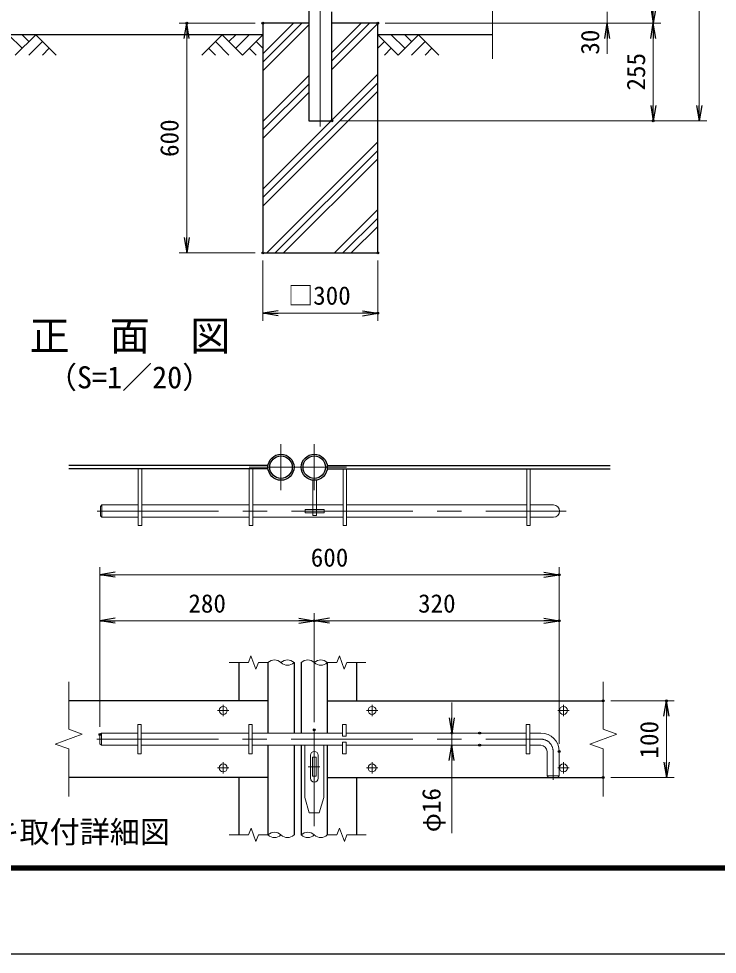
# Model space of a CAD drawing. Units: millimetres, scale not verified, with parts at other scales. Extents: x -4200 to 4200, y -2970 to 2970.
# Drawn here: x -2389 to -564, y -2970 to -527 of the extents above; entities that cross this region are included whole.
import ezdxf
from ezdxf.enums import TextEntityAlignment as Align

# ---------------------------------------------------------------- set-up
doc = ezdxf.new("R2010")
doc.units = ezdxf.units.MM
doc.header["$LTSCALE"] = 10
doc.header["$PDMODE"] = 32
doc.header["$PDSIZE"] = 5
doc.linetypes.add('DASHED', pattern=[7.5, 6, -1.5])
doc.linetypes.add('USER1', pattern=[50.8, 31.75, -6.35, 6.35, -6.35])
for name, color, linetype, lineweight in [('0-0_D-STR1', 1, 'Continuous', 25), ('0-1_D-DCR-HCH', 7, 'Continuous', 13), ('0-2_D-STR3', 3, 'Continuous', 13), ('0-3_D-BMK', 2, 'USER1', 13), ('0-4_D-STR4', 7, 'Continuous', 25), ('0-5_D-BGD', 7, 'Continuous', 25), ('0-7_D-STR-DIM', 7, 'Continuous', 13), ('0-B_D-TTL-TXT', 7, 'Continuous', 25), ('0-C_D-TTL', 7, 'Continuous', 25)]:
    doc.layers.add(name, color=color, linetype=linetype, lineweight=lineweight)
doc.layers.add('0-8_0', color=7, linetype='Continuous')
doc.layers.add('0-9_Defpoints', color=8, linetype='Continuous')
doc.styles.add('ＭＳ ゴシック', font='')
doc.styles.get('ＭＳ ゴシック').set_extended_font_data('MS Gothic')

# ---------------------------------------------------------------- blocks, each defined once
blk = doc.blocks.new('_Open')
at = {"layer": '0-8_0'}
blk.add_line((-10, 1.667), (0, 0), dxfattribs=at)
blk.add_lwpolyline([(-10, -1.667), (0, 0), (-10, 0)], dxfattribs=at)

msp = doc.modelspace()

# ---------------------------------------------------------------- linework, layer by layer
at = {"layer": '0-0_D-STR1'}
for p, q in [((-1737.85, -1693.69), (-2258.73, -1693.69)), ((-1737.85, -1702.69), (-2258.73, -1702.69)), ((-1583.45, -1693.69), (-843.72, -1693.69)), ((-1583.45, -1702.69), (-843.72, -1702.69)), ((-1814.15, -2208.19), (-1814.15, -2308.19)), ((-1738.15, -2208.19), (-1738.15, -2392.19)), ((-1670.15, -2208.19), (-1670.15, -2392.19)), ((-1651.15, -2208.19), (-1651.15, -2392.19)), ((-1583.15, -2208.19), (-1583.15, -2392.19)), ((-1507.15, -2208.19), (-1507.15, -2308.19)), ((-1738.15, -2308.19), (-2258.73, -2308.19)), ((-1583.15, -2308.19), (-862.15, -2308.19)), ((-1738.15, -2424.19), (-1738.15, -2658.19)), ((-1670.15, -2424.19), (-1670.15, -2658.19)), ((-1651.15, -2424.19), (-1651.15, -2658.19)), ((-1583.15, -2424.19), (-1583.15, -2658.19)), ((-1738.15, -2508.19), (-2258.73, -2508.19)), ((-1814.15, -2508.19), (-1814.15, -2658.19)), ((-1583.15, -2508.19), (-862.15, -2508.19)), ((-1507.15, -2508.19), (-1507.15, -2658.19))]:
    msp.add_line(p, q, dxfattribs=at)
msp.add_lwpolyline([(-1631.8, 977.37), (-1631.8, -793.63), (-1571.3, -793.63), (-1571.3, -508.63)], dxfattribs=at)
for centre, radius in [((-1704.15, -1698.19), 34), ((-1704.15, -1698.19), 29.4), ((-1617.15, -1698.19), 34), ((-1617.15, -1698.19), 29.4)]:
    msp.add_circle(centre, radius, dxfattribs=at)
at = {"layer": '0-1_D-DCR-HCH'}
for p, q in [((-1751.55, -640.52), (-1649.66, -538.63)), ((-1751.55, -618.42), (-1671.76, -538.63)), ((-1751.55, -662.62), (-1631.8, -542.87)), ((-1571.3, -637.05), (-1472.88, -538.63)), ((-1571.3, -614.95), (-1494.98, -538.63)), ((-1571.3, -659.14), (-1451.55, -539.39)), ((-2380.6, -604.11), (-2416.07, -568.63)), ((-2345.12, -568.63), (-2398.33, -621.84)), ((-2362.86, -586.37), (-2380.6, -568.63)), ((-2345.12, -568.63), (-2291.91, -621.84)), ((-1857.97, -568.63), (-1911.18, -621.84)), ((-1857.97, -568.63), (-1804.76, -621.84)), ((-1840.23, -586.37), (-1822.5, -568.63)), ((-1822.5, -604.11), (-1787.02, -568.63)), ((-1804.76, -621.84), (-1751.55, -568.63)), ((-1398.33, -621.84), (-1451.55, -568.63)), ((-1380.6, -604.11), (-1416.07, -568.63)), ((-1345.12, -568.63), (-1398.33, -621.84)), ((-1362.77, -586.46), (-1380.6, -568.63)), ((-1345.12, -568.63), (-1291.91, -621.84)), ((-2327.38, -586.37), (-2363.02, -621.84)), ((-2309.65, -604.11), (-2327.47, -621.84)), ((-1893.44, -604.11), (-1875.63, -621.84)), ((-1875.71, -586.37), (-1840.07, -621.84)), ((-1787.02, -604.11), (-1769.2, -621.84)), ((-1769.28, -586.37), (-1751.55, -604.03)), ((-1433.81, -586.37), (-1451.55, -604.03)), ((-1416.07, -604.11), (-1433.89, -621.84)), ((-1327.38, -586.37), (-1363.02, -621.84)), ((-1309.65, -604.11), (-1327.47, -621.84)), ((-1751.55, -795.2), (-1631.8, -675.45)), ((-1571.3, -791.73), (-1451.55, -671.98)), ((-1751.55, -994.07), (-1451.55, -694.07)), ((-1751.55, -817.3), (-1631.8, -697.55)), ((-1751.55, -1016.17), (-1451.55, -716.17)), ((-1751.55, -839.39), (-1631.8, -719.64)), ((-1751.55, -971.98), (-1573.2, -793.63)), ((-1741.43, -1138.63), (-1451.55, -848.75)), ((-1719.33, -1138.63), (-1451.55, -870.85)), ((-1697.23, -1138.63), (-1451.55, -892.95)), ((-1564.65, -1138.63), (-1451.55, -1025.53)), ((-1542.55, -1138.63), (-1451.55, -1047.63)), ((-1520.46, -1138.63), (-1451.55, -1069.72))]:
    msp.add_line(p, q, dxfattribs=at)
at = {"layer": '0-2_D-STR3'}
for p, q in [((-2077.15, -1850.69), (-2077.15, -1702.69)), ((-2068.15, -1850.69), (-2068.15, -1702.69)), ((-1787.15, -1850.69), (-1787.15, -1702.69)), ((-1778.15, -1850.69), (-1778.15, -1702.69)), ((-1542.15, -1850.69), (-1542.15, -1702.69)), ((-1533.15, -1850.69), (-1533.15, -1702.69)), ((-1062.15, -1850.69), (-1062.15, -1702.69)), ((-1053.15, -1850.69), (-1053.15, -1702.69)), ((-1620.65, -1732.19), (-1611.65, -1732.19)), ((-1620.65, -1796.69), (-1620.65, -1732.19)), ((-1611.65, -1796.69), (-1611.65, -1732.19)), ((-2176.15, -1800.69), (-2172.15, -1796.69)), ((-2176.15, -1824.69), (-2176.15, -1800.69)), ((-2172.15, -1796.69), (-2077.15, -1796.69)), ((-2172.15, -1796.69), (-2172.15, -1828.69)), ((-2068.15, -1796.69), (-1787.15, -1796.69)), ((-1778.15, -1796.69), (-1542.15, -1796.69)), ((-1533.15, -1796.69), (-1062.15, -1796.69)), ((-1053.15, -1796.69), (-992.15, -1796.69)), ((-2172.15, -1828.69), (-2077.15, -1828.69)), ((-2068.15, -1828.69), (-1787.15, -1828.69)), ((-1778.15, -1828.69), (-1542.15, -1828.69)), ((-1533.15, -1828.69), (-1062.15, -1828.69)), ((-1053.15, -1828.69), (-992.15, -1828.69)), ((-2077.15, -1850.69), (-2068.15, -1850.69)), ((-1787.15, -1850.69), (-1778.15, -1850.69)), ((-1542.15, -1850.69), (-1533.15, -1850.69)), ((-1062.15, -1850.69), (-1053.15, -1850.69)), ((-2177.15, -2396.19), (-2173.15, -2392.19)), ((-2173.15, -2392.19), (-2078.15, -2392.19)), ((-2173.15, -2392.19), (-2173.15, -2424.19)), ((-2078.15, -2370.19), (-2069.15, -2370.19)), ((-2078.15, -2370.19), (-2078.15, -2446.19)), ((-2069.15, -2370.19), (-2069.15, -2446.19)), ((-2069.15, -2392.19), (-1788.15, -2392.19)), ((-1788.15, -2370.19), (-1788.15, -2446.19)), ((-1788.15, -2370.19), (-1779.15, -2370.19)), ((-1779.15, -2370.19), (-1779.15, -2446.19)), ((-1779.15, -2392.19), (-1543.15, -2392.19)), ((-1543.15, -2370.19), (-1543.15, -2400.19)), ((-1543.15, -2370.19), (-1534.15, -2370.19)), ((-1534.15, -2370.19), (-1534.15, -2400.19)), ((-1534.15, -2392.19), (-1063.15, -2392.19)), ((-1063.15, -2370.19), (-1063.15, -2446.19)), ((-1063.15, -2370.19), (-1054.15, -2370.19)), ((-1054.15, -2370.19), (-1054.15, -2446.19)), ((-1054.15, -2392.19), (-1025.15, -2392.19)), ((-2177.15, -2396.19), (-2177.15, -2420.19)), ((-1543.15, -2400.19), (-1534.15, -2400.19)), ((-1543.15, -2416.19), (-1543.15, -2446.19)), ((-2177.15, -2420.19), (-2173.15, -2424.19)), ((-2173.15, -2424.19), (-2078.15, -2424.19)), ((-2069.15, -2424.19), (-1788.15, -2424.19)), ((-1779.15, -2424.19), (-1543.15, -2424.19)), ((-1642.15, -2424.19), (-1642.15, -2560.19)), ((-1592.15, -2424.19), (-1592.15, -2560.19)), ((-1534.15, -2424.19), (-1063.15, -2424.19)), ((-1054.15, -2424.19), (-1025.15, -2424.19)), ((-977.15, -2440.19), (-977.15, -2504.19)), ((-2078.15, -2446.19), (-2069.15, -2446.19)), ((-1788.15, -2446.19), (-1779.15, -2446.19)), ((-1627.15, -2450.19), (-1627.15, -2510.19)), ((-1621.65, -2455.19), (-1612.65, -2455.19)), ((-1621.65, -2455.19), (-1621.65, -2505.19)), ((-1612.65, -2455.19), (-1612.65, -2505.19)), ((-1607.15, -2450.19), (-1607.15, -2510.19)), ((-1543.15, -2446.19), (-1534.15, -2446.19)), ((-1063.15, -2446.19), (-1054.15, -2446.19)), ((-1621.65, -2505.19), (-1612.65, -2505.19)), ((-1009.15, -2504.19), (-977.15, -2504.19)), ((-1005.15, -2508.19), (-981.15, -2508.19)), ((-981.15, -2508.19), (-977.15, -2504.19)), ((-1642.15, -2560.19), (-1630.15, -2600.19)), ((-1604.15, -2600.19), (-1592.15, -2560.19)), ((-1630.15, -2600.19), (-1604.15, -2600.19))]:
    msp.add_line(p, q, dxfattribs=at)
at = {"layer": '0-2_D-STR3', "color": 4, "linetype": 'DASHED', "lineweight": 9}
for p, q in [((-1620.65, -1796.69), (-1620.65, -1824.19)), ((-1611.65, -1796.69), (-1611.65, -1824.19)), ((-1641.15, -1808.19), (-1591.15, -1808.19)), ((-1641.15, -1808.19), (-1641.15, -1817.19)), ((-1641.15, -1817.19), (-1591.15, -1817.19)), ((-1620.65, -1824.19), (-1611.65, -1824.19)), ((-1591.15, -1808.19), (-1591.15, -1817.19))]:
    msp.add_line(p, q, dxfattribs=at)
at = {"layer": '0-2_D-STR3'}
for points in [[(-2176.15, -1800.69), (-2176.15, -1824.69), (-2172.15, -1828.69)], [(-1543.15, -2416.19), (-1534.15, -2416.19), (-1534.15, -2446.19)], [(-1009.15, -2440.19), (-1009.15, -2504.19), (-1005.15, -2508.19)]]:
    msp.add_lwpolyline(points, dxfattribs=at)
for centre in [(-1855.15, -2333.19), (-1466.15, -2333.19), (-966.15, -2333.19), (-1855.15, -2483.19), (-1466.15, -2483.19), (-966.15, -2483.19)]:
    msp.add_circle(centre, 10.5, dxfattribs=at)
for centre, radius, start, end in [((-992.15, -1812.69), 16, 270, 90), ((-1025.15, -2440.19), 48, 0, 90), ((-1617.15, -2450.19), 10, 0, 180), ((-1025.15, -2440.19), 16, 0, 90), ((-1617.15, -2510.19), 10, 180, 0)]:
    msp.add_arc(centre, radius, start, end, dxfattribs=at)
at = {"layer": '0-3_D-BMK'}
for p, q in [((-1601.55, -808.63), (-1601.55, 1001.37)), ((-1704.15, -1758.19), (-1704.15, -1638.19)), ((-1617.15, -1758.19), (-1617.15, -1638.19)), ((-1787.15, -1698.19), (-1533.15, -1698.19)), ((-2184.83, -1812.69), (-958.94, -1812.69)), ((-1855.15, -2318.31), (-1855.15, -2348.07)), ((-1466.15, -2318.31), (-1466.15, -2348.07)), ((-966.15, -2318.31), (-966.15, -2348.07)), ((-1870.03, -2333.19), (-1840.27, -2333.19)), ((-1451.27, -2333.19), (-1481.03, -2333.19)), ((-951.27, -2333.19), (-981.03, -2333.19)), ((-1617.15, -2384.15), (-1617.15, -2635.22)), ((-2185.36, -2408.19), (-1025.15, -2408.19)), ((-993.15, -2440.19), (-993.15, -2514.72)), ((-1870.03, -2483.19), (-1840.27, -2483.19)), ((-1855.15, -2468.31), (-1855.15, -2498.07)), ((-1633.34, -2480.19), (-1602.25, -2480.19)), ((-1451.27, -2483.19), (-1481.03, -2483.19)), ((-1466.15, -2468.31), (-1466.15, -2498.07)), ((-951.27, -2483.19), (-981.03, -2483.19)), ((-966.15, -2468.31), (-966.15, -2498.07))]:
    msp.add_line(p, q, dxfattribs=at)
msp.add_arc((-1025.15, -2440.19), 32, 0, 90, dxfattribs=at)
at = {"layer": '0-4_D-STR4'}
for p, q in [((-1631.8, -538.63), (-1751.55, -538.63)), ((-1451.55, -538.63), (-1571.3, -538.63))]:
    msp.add_line(p, q, dxfattribs=at)
msp.add_lwpolyline([(-1751.55, -538.63), (-1751.55, -1138.63), (-1451.55, -1138.63), (-1451.55, -538.63)], dxfattribs=at)
at = {"layer": '0-5_D-BGD'}
for p, q in [((-1751.55, -568.63), (-2451.55, -568.63)), ((-1151.55, -568.63), (-1451.55, -568.63))]:
    msp.add_line(p, q, dxfattribs=at)
at = {"layer": '0-7_D-STR-DIM'}
for p, q in [((-611.55, -753.63), (-611.55, 946.37)), ((-1151.55, -631.63), (-1151.55, 210.72)), ((-851.55, -538.63), (-851.55, -508.63)), ((-1771.55, -538.63), (-1970.56, -538.63)), ((-1431.55, -538.63), (-831.55, -538.63)), ((-1431.55, -538.63), (-711.55, -538.63)), ((-1431.55, -538.63), (-711.55, -538.63)), ((-1950.56, -1098.63), (-1950.56, -578.63)), ((-851.55, -578.63), (-851.55, -618.63)), ((-731.55, -578.63), (-731.55, -753.63)), ((-1551.3, -793.63), (-591.55, -793.63)), ((-1551.3, -793.63), (-711.55, -793.63)), ((-1771.55, -1138.63), (-1970.56, -1138.63)), ((-1751.55, -1158.63), (-1751.55, -1315.95)), ((-1451.55, -1158.63), (-1451.55, -1315.95)), ((-1711.55, -1295.95), (-1491.55, -1295.95)), ((-2177.15, -2376.19), (-2177.15, -1958.93)), ((-977.15, -2420.19), (-977.15, -1958.93)), ((-2137.15, -1978.93), (-1017.15, -1978.93)), ((-2177.15, -2376.19), (-2177.15, -2078.93)), ((-2137.15, -2098.93), (-1657.15, -2098.93)), ((-1617.15, -2364.15), (-1617.15, -2078.93)), ((-1617.15, -2364.15), (-1617.15, -2078.93)), ((-1577.15, -2098.93), (-1017.15, -2098.93)), ((-977.15, -2420.19), (-977.15, -2078.93)), ((-1782.56, -2190.57), (-1788.98, -2208.19)), ((-1769.74, -2225.81), (-1782.56, -2190.57)), ((-1551.56, -2190.57), (-1557.98, -2208.19)), ((-1538.74, -2225.81), (-1551.56, -2190.57)), ((-1788.98, -2208.19), (-1839.15, -2208.19)), ((-1763.33, -2208.19), (-1769.74, -2225.81)), ((-1763.33, -2208.19), (-1738.15, -2208.19)), ((-1583.15, -2208.19), (-1557.98, -2208.19)), ((-1532.33, -2208.19), (-1538.74, -2225.81)), ((-1532.33, -2208.19), (-1482.15, -2208.19)), ((-2258.73, -2258.19), (-2258.73, -2382.54)), ((-862.15, -2258.19), (-862.15, -2382.54)), ((-1258.03, -2352.19), (-1258.03, -2312.19)), ((-842.15, -2308.19), (-677.06, -2308.19)), ((-697.06, -2468.19), (-697.06, -2348.19)), ((-2223.49, -2395.37), (-2258.73, -2382.54)), ((-1205.08, -2392.19), (-1278.03, -2392.19)), ((-1258.03, -2424.19), (-1258.03, -2392.19)), ((-1258.03, -2424.19), (-1258.03, -2392.19)), ((-826.91, -2395.37), (-862.15, -2382.54)), ((-2293.97, -2421.02), (-2223.49, -2395.37)), ((-897.39, -2421.02), (-826.91, -2395.37)), ((-2258.73, -2433.85), (-2293.97, -2421.02)), ((-2258.73, -2433.85), (-2258.73, -2558.19)), ((-1205.08, -2424.19), (-1278.03, -2424.19)), ((-1258.03, -2653.95), (-1258.03, -2424.19)), ((-862.15, -2433.85), (-897.39, -2421.02)), ((-862.15, -2433.85), (-862.15, -2558.19)), ((-1258.03, -2464.19), (-1258.03, -2504.19)), ((-842.15, -2508.19), (-677.06, -2508.19)), ((-1789.06, -2658.19), (-1839.24, -2658.19)), ((-1782.48, -2640.57), (-1788.89, -2658.19)), ((-1769.65, -2675.81), (-1782.48, -2640.57)), ((-1763.24, -2658.19), (-1769.65, -2675.81)), ((-1763.24, -2658.19), (-1738.15, -2658.19)), ((-1583.06, -2658.19), (-1557.89, -2658.19)), ((-1551.48, -2640.57), (-1557.89, -2658.19)), ((-1538.65, -2675.81), (-1551.48, -2640.57)), ((-1532.24, -2658.19), (-1538.65, -2675.81)), ((-1532.24, -2658.19), (-1482.06, -2658.19))]:
    msp.add_line(p, q, dxfattribs=at)
for centre, start, end in [((-1721.15, -2225.3), 45.18146, 134.81854), ((-1687.15, -2225.3), 45.18146, 134.81854), ((-1687.15, -2191.09), 225.18146, 314.81854), ((-1634.15, -2225.3), 45.18146, 134.81854), ((-1600.15, -2225.3), 45.18146, 134.81854), ((-1600.15, -2191.09), 225.18146, 314.81854), ((-1721.15, -2675.3), 45.18146, 134.81854), ((-1721.15, -2641.09), 225.18146, 314.81854), ((-1687.15, -2641.09), 225.18146, 314.81854), ((-1634.15, -2675.3), 45.18146, 134.81854), ((-1634.15, -2641.09), 225.18146, 314.81854), ((-1600.15, -2641.09), 225.18146, 314.81854)]:
    msp.add_arc(centre, 24.12, start, end, dxfattribs=at)
at = {"layer": '0-9_Defpoints'}
for p in [(-1950.56, -538.63), (-1751.55, -538.63), (-1451.55, -538.63), (-1571.3, -793.63), (-731.55, -793.63), (-1751.55, -1138.63), (-1451.55, -1138.63), (-1451.55, -1295.95), (-977.15, -1978.93), (-1617.15, -2098.93), (-977.15, -2098.93), (-862.15, -2308.19), (-697.06, -2308.19), (-2177.15, -2396.19), (-1617.15, -2384.15), (-1258.03, -2392.19), (-1185.08, -2392.19), (-1185.08, -2424.19), (-977.15, -2440.19), (-862.15, -2508.19)]:
    msp.add_point(p, dxfattribs=at)
at = {"layer": '0-C_D-TTL', "color": 2}
msp.add_lwpolyline([(-4200, 2970), (4200, 2970), (4200, -2970), (-4200, -2970)], close=True, dxfattribs=at)
at = {"layer": '0-C_D-TTL'}
for points in [[(-3930, 2750), (3930, 2750), (3930, -2750), (-3930, -2750)], [(-3927.5, 2747.5), (3927.5, 2747.5), (3927.5, -2747.5), (-3927.5, -2747.5)], [(-3925, 2745), (3925, 2745), (3925, -2745), (-3925, -2745)], [(-3922.5, 2742.5), (3922.5, 2742.5), (3922.5, -2742.5), (-3922.5, -2742.5)], [(-3920, 2740), (3920, 2740), (3920, -2740), (-3920, -2740)]]:
    msp.add_lwpolyline(points, close=True, dxfattribs=at)

# ---------------------------------------------------------------- block references
at = {"layer": '0-7_D-STR-DIM', "xscale": 4, "yscale": 4}
for p, rotation in [((-731.55, -538.63), 270), ((-1950.56, -538.63), 90), ((-851.55, -538.63), 90), ((-731.55, -538.63), 90), ((-731.55, -793.63), 270), ((-611.55, -793.63), 270), ((-1950.56, -1138.63), 270), ((-1751.55, -1295.95), 180), ((-2177.15, -1978.93), 180), ((-2177.15, -2098.93), 180), ((-1617.15, -2098.93), 180), ((-697.06, -2308.19), 90), ((-1258.03, -2392.19), 270), ((-1258.03, -2424.19), 90), ((-697.06, -2508.19), 270)]:
    msp.add_blockref('_Open', p, dxfattribs=dict(at, rotation=rotation))
for p in [(-1451.55, -1295.95), (-977.15, -1978.93), (-1617.15, -2098.93), (-977.15, -2098.93)]:
    msp.add_blockref('_Open', p, dxfattribs=at)

# ---------------------------------------------------------------- texts
at = {"layer": '0-7_D-STR-DIM', "style": 'ＭＳ ゴシック'}
for s, p in [('30', (-858.29, -620.83)), ('255', (-738.29, -714.48)), ('600', (-1957.31, -887.88)), ('100', (-703.81, -2458.84)), ('φ16', (-1272.89, -2651.15))]:
    msp.add_text(s, height=48.09, rotation=90, dxfattribs=at).set_placement(p, align=Align.BOTTOM_LEFT)
for s, p in [('□300', (-1685.7, -1288.19)), ('600', (-1626.4, -1972.18)), ('280', (-1946.15, -2092.18)), ('320', (-1346.03, -2092.18))]:
    msp.add_text(s, height=48.09, dxfattribs=at).set_placement(p, align=Align.BOTTOM_LEFT)
at = {"layer": '0-B_D-TTL-TXT', "style": 'ＭＳ ゴシック'}
for s, height, p in [('正\u3000面\u3000図', 76.98, (-2361.45, -1416.31)), ('（S=1／20）', 57.7, (-2315.96, -1509.5)), ('カンヌキ取付詳細図', 57.7, (-2702.41, -2696.76))]:
    msp.add_text(s, height=height, dxfattribs=at).set_placement(p, align=Align.BOTTOM_LEFT)

doc.saveas('drawing.dxf')
